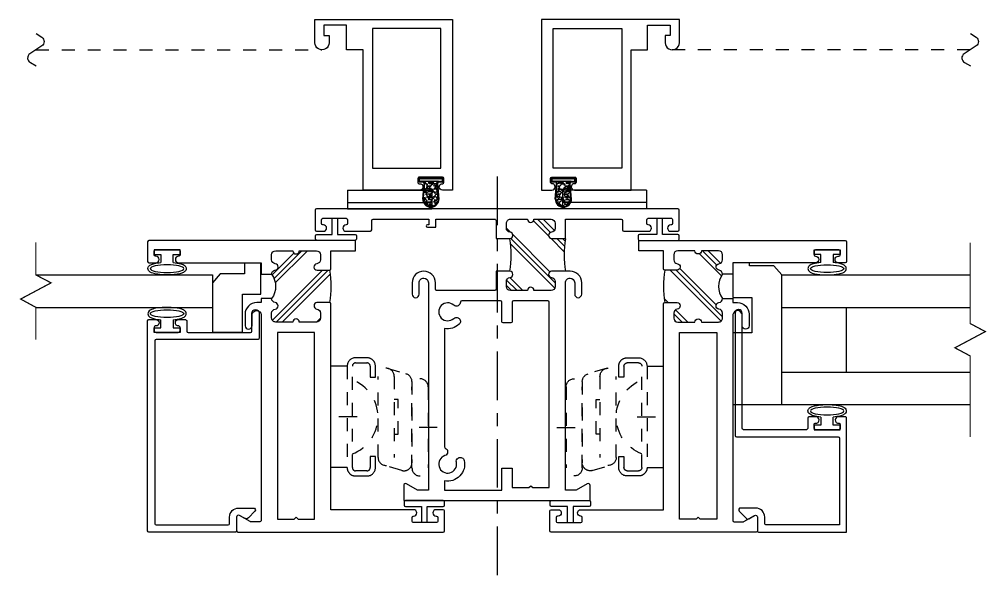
# Model space of a CAD drawing. Extents: x 55.6 to 139.8, y -18.8 to 45.3.
# Drawn here: x 78.48 to 85.94, y 22.52 to 26.86 of the extents above; entities that cross this region are included whole.
import ezdxf

# ---------------------------------------------------------------- set-up
doc = ezdxf.new("R2010")
doc.units = 0
doc.header["$LTSCALE"] = 0.25
doc.header["$MEASUREMENT"] = 0
doc.linetypes.add('CENTER2', pattern=[1.125, 0.75, -0.125, 0.125, -0.125])
doc.linetypes.add('HIDDEN', pattern=[0.375, 0.25, -0.125])
doc.layers.get('0').update_dxf_attribs({"linetype": 'CONTINUOUS'})
for name, color, linetype in [('CENTERLINE', 40, 'CENTER2'), ('FRAME', 1, 'CONTINUOUS'), ('GLASS', 7, 'CONTINUOUS'), ('HARDWARE', 7, 'CONTINUOUS'), ('MAGNET', 3, 'CONTINUOUS'), ('MISC', 7, 'CONTINUOUS'), ('SCREEN', 92, 'CONTINUOUS'), ('TEXT', 7, 'CONTINUOUS'), ('VENT', 5, 'CONTINUOUS'), ('YK_GLASS_STOP', 5, 'CONTINUOUS')]:
    doc.layers.add(name, color=color, linetype=linetype)

# ---------------------------------------------------------------- blocks, each defined once
blk = doc.blocks.new('05P11-Z-BAR')
h = blk.add_hatch()
h.set_pattern_fill('PLAST', angle=45, style=0)
h.set_pattern_definition([(45, (-0.3846097068984409, -1.398661897411557e-07), (-0.1767766952966369, 0.1767766952966369), []), (45, (-0.4067067938105207, 0.02209694704589005), (-0.1767766952966369, 0.1767766952966369), []), (45, (-0.4288038807226, 0.04419403395796961), (-0.1767766952966369, 0.1767766952966369), [])])
h.paths.add_polyline_path([(0.006500012155301604, 1.119999860133819, -0.4142135623730743), (-0.01849998784469875, 1.144999860133807, -0.4142135623730742), (0.006500012155301604, 1.169999860133802), (0.006500012155301604, 1.301999860133803, 0.4142135623730952), (-0.02449998784470075, 1.332999860133806), (-0.06282234421639288, 1.332999860133806, 0.3831100821436012), (-0.09364389693920794, 1.305321288705233, -0.9477161429388272), (-0.1434999878446988, 1.307999860133805), (-0.1434999878446988, 1.402999860133806, 0.08732874840429862), (-0.3934999878446988, 1.402999860133806), (-0.3934999878446988, 1.307999860133804, -1), (-0.4434999878446995, 1.307999860133808, 0.3529846201391642), (-0.4733297908957237, 1.332999860133806), (-0.5124999878446985, 1.332999860133806, 0.4142135623730613), (-0.5434999878446973, 1.301999860133804), (-0.5434999878446973, 1.169999860133792, -0.4142135623730532), (-0.5184999878446952, 1.144999860133804, -0.4142135623730535), (-0.5434999878446973, 1.119999860133805), (-0.5434999878446956, 0.9879998601338011, 0.4142135623730853), (-0.5124999878446954, 0.9569998601338012), (-0.4741776314730153, 0.9569998601338008, 0.3831100821436243), (-0.4433560787501896, 0.9846784315623762, -0.8980265101338073), (-0.3936438969391802, 0.9846784315623749, 0.3831100821435955), (-0.3628223442163705, 0.9569998601338012, -0.3255772967541123), (-0.174499987844698, 0.9569998601338008, 0.3636339569096083), (-0.1434999878446988, 0.9819998601337991, -0.9477161429388691), (-0.09364389693920705, 0.9846784315623749, 0.3831100821436257), (-0.06282234421640132, 0.9569998601338012), (-0.02449998784469898, 0.9569998601338012, 0.4142135623730952), (0.006500012155301604, 0.9879998601338018)])
blk.add_line((-0.08650000000003644, 0.8769999999999882), (-0.08650000000003644, 0.8769999999999882))
for points in [[(-2.163499999999992, 2.279999999999987, -0.4142135623730951), (-2.153500000000002, 2.289999999999992), (-2.00050000000001, 2.289999999999992, -0.414213562373095), (-1.990500000000005, 2.279999999999987), (-1.990500000000019, 2.225999999999985, -0.9999999999999999), (-2.040500000000002, 2.225999999999985), (-2.040500000000002, 2.22999999999999, 0.414213562373095), (-2.050500000000007, 2.239999999999995), (-2.080500000000008, 2.239999999999995, 0.414213562373095), (-2.090500000000013, 2.22999999999999), (-2.090500000000013, 2.049999999999983, 0.4142135623730949), (-2.080500000000008, 2.039999999999992), (-2.050500000000007, 2.039999999999992, 0.414213562373095), (-2.040500000000002, 2.049999999999983), (-2.040500000000002, 2.050999999999988, -0.9999999999999999), (-1.990500000000005, 2.050999999999988), (-1.990500000000019, 1.412999999999968), (-0.4034999999999953, 1.412999999999968, -0.414213562373095), (-0.393499999999996, 1.402999999999985), (-0.3935000000012612, 1.306458842872245, -0.8888336095938596), (-0.4431522135836654, 1.305951034930174, 0.3772582045381307), (-0.4738993975682249, 1.33299999999997), (-0.5124999999999962, 1.33299999999997, 0.414213562373095), (-0.5434999999999879, 1.301999999999978), (-0.5435000000000021, 1.169999999999973, -0.9999999999999999), (-0.5435000000000021, 1.119999999999549), (-0.5434999999999879, 0.9879999999999707, 0.414213562373095), (-0.5124999999999962, 0.9569999999999648), (-0.4741776164002478, 0.9569999999999648, 0.3831087811484064), (-0.4433560787501905, 0.9846784315623718, -0.8980265101338769), (-0.3936438969391807, 0.9846784315623744, 0.3831100821435925), (-0.3628223442163709, 0.9569998601338008), (-0.3628223442163634, 0.8769999999999745), (-0.3934999999998494, 0.8769999999999851), (-0.393499999999726, 0.8420000000002545, -0.414213562374017), (-0.4834999999997152, 0.7519999999999811), (-0.571499999999979, 0.7519999999999811, -0.9999999999999999), (-0.571499999999979, 0.8059999999999832), (-0.4859999999997129, 0.8059999999999832, 0.8591549295774696), (-0.4859999999996987, 0.8769999999999776), (-2.073500000000017, 0.8769999999999811, 0.4142135623730951), (-2.083500000000008, 0.866999999999976), (-2.083500000000008, 0.7970333209967748, 0.1316524975873933), (-2.082160254037852, 0.7920333209967794), (-2.03450961894324, 0.7094999999999914, -0.5773534625289464), (-2.047500143700653, 0.6870000000006797), (-2.153500000000002, 0.6869999999999834, -0.414213562373095), (-2.163500000000007, 0.6969999999999885), (-2.163500000000007, 2.280000021861284)], [(-0.02450000000001085, 0.956999999999979, 0.414213562373095), (0.006499999999995065, 0.9879999999999707), (0.006499999999995065, 1.12000000000151, -0.9999999999999997), (0.006499999999995065, 1.169999999999973), (0.006499999999995065, 1.301999999999978, 0.414213562373095), (-0.02450000000001085, 1.332999999999984), (-0.06282235637103684, 1.332999999999984, 0.38311008214375), (-0.09364390909385012, 1.305321428571403, -0.9477161429392208), (-0.1434999999999964, 1.307999999999992), (-0.143499999999996, 1.402999999999984, -0.414213562373095), (-0.1334999999999966, 1.412999999999983), (0.006499999999995509, 1.412999999999997), (0.006499999999995509, 1.602999999999994), (0.0864999999999938, 1.602999999999994), (0.08650000000000801, 0.01000000000000512, -0.414213562373095), (0.0765000000000029, 0), (-0.0765000000000029, 0, -0.414213562373095), (-0.0864999999999938, 0.01000000000000512), (-0.0864999999999938, 0.06399999999999295, -0.9999999999999999), (-0.03650000000001086, 0.06399999999999295), (-0.03650000000001086, 0.06000000000000227, 0.414213562373095), (-0.02650000000000574, 0.04999999999999716), (0.003499999999995396, 0.04999999999999716, 0.414213562373095), (0.01350000000000051, 0.06000000000000227), (0.01350000000000051, 0.2399999999999949, 0.414213562373095), (0.003499999999995396, 0.25), (-0.02650000000000574, 0.25, 0.414213562373095), (-0.03650000000001086, 0.2399999999999949), (-0.03650000000001086, 0.2390000000000043, -0.9999999999999999), (-0.0864999999999938, 0.2390000000000043), (-0.08650000000003644, 0.8769999999999882), (-0.1744999878447051, 0.8769999999999742), (-0.1744999878446976, 0.9569998601338012, 0.3636339569096084), (-0.1434999878446988, 0.9819998601338, -0.9477161429388556), (-0.09364389693920705, 0.9846784315623751, 0.3831100821435591), (-0.06282234421640887, 0.9569998601338017), (-0.02449998784469898, 0.9569998601338014)]]:
    blk.add_lwpolyline(points, format="xyb")
blk.add_lwpolyline([(-2.063499999999998, 1.160499999999971), (-2.063499999999998, 1.287999999999982), (-0.6234999999999999, 1.287999999999968), (-0.6234999999999999, 1.001999999999967), (-2.063499999999998, 1.001999999999981), (-2.063499999999998, 1.129499999999965), (-2.048499999999998, 1.144999999999968)], close=True)
at = {"color": 7}
for centre, radius, start, end in [((-0.2685000000000084, 0.6380355958717443), 0.7751100177289135, 80.71952999972298, 99.28047000039282), ((-0.2686611660305345, 0.8277217441759068), 0.1599348578108211, 53.93185351632605, 126.0681464836738)]:
    blk.add_arc(centre, radius, start, end, dxfattribs=at)
blk = doc.blocks.new('05P02-T-BAR')
h = blk.add_hatch()
h.set_pattern_fill('PLAST', angle=45, style=0)
h.set_pattern_definition([(45, (0, 0), (-0.1767766952966369, 0.1767766952966369), []), (45, (-0.02209708691207961, 0.02209708691207961), (-0.1767766952966369, 0.1767766952966369), []), (45, (-0.04419417382415922, 0.04419417382415922), (-0.1767766952966369, 0.1767766952966369), [])])
h.paths.add_polyline_path([(0.006499999999959982, 1.119999999999976, -1), (0.006499999999959982, 1.169999999999987), (0.006499999999959982, 1.301999999999992, 0.4142135623730992), (-0.02449999999998909, 1.332999999999998), (-0.06282235637172562, 1.332999999999998, 0.3831100821433767), (-0.09364390909450807, 1.305321428571422, -0.8988675935343587), (-0.1433610343149528, 1.305367705793074, -0.08125796837272499), (-0.3936439090945214, 1.305321428571404, -0.8980265101337022), (-0.4433560909054668, 1.305321428571395, 0.3831100821436431), (-0.4741776436283089, 1.33299999999997), (-0.5124999999999886, 1.33299999999997, 0.4142135623730867), (-0.5434999999999945, 1.301999999999992), (-0.5434999999999945, 1.169999999999987, -1), (-0.5434999999999945, 1.119999999999976), (-0.5434999999999945, 0.9879999999999995, 0.4142135623730909), (-0.5124999999999886, 0.9569999999999936), (-0.4741776436283089, 0.9569999999999936, 0.3831100821435129), (-0.443356090905525, 0.9846785714285562, -0.8980265101339294), (-0.3936439090945214, 0.9846785714285602), (-0.3935356988920132, 0.8770176743706114, -0.08112931188780129), (-0.1436439090944668, 0.8769999999999811), (-0.1433560909055132, 0.8769999999999812), (-0.1433560909055132, 0.9846785714285602, -0.8980265101336861), (-0.09364390909456775, 0.9846785714285683, 0.3831100821436306), (-0.06282235637172562, 0.9569999999999936), (-0.02449999999998909, 0.9569999999999936, 0.4142135623730992), (0.006499999999959982, 0.9879999999999995)])
blk.add_line((-0.3936439090945214, 1.305321428571403), (-0.3936439090945214, 1.412999999999982))
for points in [[(-0.1433560909055132, 1.305321428571432, 0.8980265101338973), (-0.09364390909451004, 1.305321428571403, -0.3831100821435462), (-0.06282235637172562, 1.332999999999998), (-0.02449999999998909, 1.332999999999998, -0.4142135623730992), (0.006499999999959982, 1.301999999999992), (0.006499999999959982, 1.169999999999987, 1), (0.006499999999959982, 1.119999999999976), (0.006499999999959982, 0.9879999999999995, -0.4142135623730992), (-0.02449999999998909, 0.9569999999999936), (-0.06282235637172562, 0.9569999999999936, -0.3831100821435552), (-0.09364390909456688, 0.9846785714285602, 0.8980265101338323), (-0.1433560909055132, 0.9846785714285602), (-0.1433560909055132, 0.8769999999999811), (0.006499999999959982, 0.8769999999999811), (0.006499999999959982, 0.4469999999999743, -0.414213562373108), (-0.003500000000030923, 0.4369999999999834), (-0.07650000000001, 0.4369999999999834, 0.4142135623731015), (-0.08650000000000091, 0.4269999999999925), (-0.08650000000000091, 0.2389999999999759, 0.4142135623730924), (-0.06150000000002365, 0.2139999999999986), (-0.06150000000002365, 0.2139999999999986, 0.4142135623731002), (-0.03649999999998954, 0.2389999999999759), (-0.03649999999998954, 0.2399999999999807, -0.4142135623730951), (-0.02649999999999864, 0.2499999999999716), (0.003499999999974079, 0.25, -0.4142135623730951), (0.01349999999996498, 0.2399999999999807), (0.01349999999996498, 0.05999999999997385, -0.4142135623730885), (0.003499999999974079, 0.04999999999998295), (-0.02649999999999864, 0.04999999999998295, -0.4142135623730951), (-0.03649999999998954, 0.05999999999997385), (-0.03649999999998954, 0.06399999999999295, 0.4142135623730951), (-0.06150000000002365, 0.08899999999999864, 0.4142135623730898), (-0.08650000000000091, 0.06399999999999295), (-0.08650000000000091, 0.009999999999990905, 0.4142135623730951), (-0.07650000000001, 0), (0.07650000000001, 0, 0.4142135623730951), (0.08650000000000091, 0.009999999999990905), (0.08650000000000091, 2.798999999999978, 0.4142135623730951), (0.07650000000001, 2.808999999999997), (-0.07650000000001, 2.808999999999997, 0.4142135623730951), (-0.08650000000000091, 2.798999999999978), (-0.08650000000000091, 2.744999999999976, 0.4142135623731418), (-0.06150000000002365, 2.719999999999999), (-0.06150000000002365, 2.719999999999999, 0.4142135623730898), (-0.03649999999998954, 2.744999999999976), (-0.03649999999998954, 2.748999999999995, -0.4142135623731015), (-0.02649999999999864, 2.758999999999986), (0.003499999999974079, 2.758999999999986, -0.4142135623730951), (0.01349999999996498, 2.748999999999995), (0.01349999999996498, 2.568999999999988, -0.4142135623730885), (0.003499999999974079, 2.558999999999997), (-0.02649999999999864, 2.558999999999997, -0.4142135623731015), (-0.03649999999998954, 2.568999999999988), (-0.03649999999998954, 2.569999999999993, 0.4142135623730665), (-0.06150000000002365, 2.594999999999999), (-0.06150000000002365, 2.594999999999999, 0.414213562373056), (-0.08650000000000091, 2.569999999999993), (-0.08650000000000091, 2.381999999999977, 0.4142135623730625), (-0.07650000000001, 2.371999999999986), (-0.003500000000030923, 2.371999999999986, -0.4142135623731145), (0.006499999999959982, 2.361999999999995), (0.006499999999959982, 1.931999999999988), (-0.03550000000001319, 1.931999999999988), (-0.03550000000001319, 1.941999999999979, 1), (-0.055499999999995, 1.941999999999979), (-0.055499999999995, 1.877999999999986), (0.006499999999959982, 1.877999999999986), (0.006499999999959982, 1.423000000000002, -0.414213562373056), (-0.003500000000030923, 1.412999999999982), (-0.1433560909055132, 1.412999999999982)], [(-2.063500000000033, 1.287999999999982), (-2.063500000000033, 1.159999999999997), (-2.04849999999999, 1.144999999999982), (-2.063500000000033, 1.129999999999995), (-2.063500000000033, 1.001999999999981), (-0.6335000000000264, 1.001999999999981, 0.4142135623730951), (-0.6235000000000355, 1.012), (-0.6235000000000355, 1.277999999999992, 0.4142135623730951), (-0.6335000000000264, 1.287999999999982), (-0.7835000000000036, 1.287999999999982, -0.4142135623730951), (-0.7934999999999945, 1.297999999999973), (-0.7934999999999945, 1.357999999999976, -0.4142135623730951), (-0.7835000000000036, 1.367999999999995), (-0.6335000000000264, 1.367999999999995, 0.4142135623730951), (-0.6235000000000355, 1.377999999999986), (-0.6235000000000355, 1.677479552622373, 0.412738083371186), (-0.633449597943013, 1.687479425603243, -0.2665991227769084), (-0.6592791538855067, 1.702479044545697), (-0.6603274444194653, 1.704294737011622, -0.3266586561097042), (-0.6565143543344334, 1.739508453068709, 2.265177687242049), (-0.7584856456655871, 1.739508453068709, -0.3266586561097053), (-0.7546725555805551, 1.704294737011622), (-0.7557208461145137, 1.702479044545697, -0.5055706548712312), (-0.8037416898799847, 1.697126285499849, -0.2367460296593833), (-0.8362827628217246, 1.809999999999974), (-1.749397702211411, 1.809999999999974, 0.2982166266984762), (-1.75856285360129, 1.804000000000002, -0.2982166266984786), (-1.786058307770986, 1.785999999999973), (-1.78815488883896, 1.785999999999973, -0.3266586561096991), (-1.816744316463485, 1.806909090909073, 2.265177687242047), (-1.86772996212909, 1.718599362159608, -0.326658656109691), (-1.835327444419477, 1.704294737011622), (-1.834279153885518, 1.702479044545697, -0.5055706548712103), (-1.853653950454202, 1.658215394410746, -0.5388795343636857), (-2.011282762821736, 1.809999999999974), (-2.083500000000015, 1.809999999999974), (-2.083500000000015, 1.367999999999995), (-1.913499999999999, 1.367999999999995), (-1.913499999999999, 1.287999999999982)]]:
    blk.add_lwpolyline(points, format="xyb", close=True)
blk.add_lwpolyline([(-0.3936439090945214, 1.412999999999982), (-0.5335000000000036, 1.412999999999982, -0.4142135623731015), (-0.5434999999999945, 1.422999999999973), (-0.5434999999999945, 1.870999999999981, -0.4142135623730951), (-0.5335000000000036, 1.880999999999972), (-0.4830000000000041, 1.880999999999972, 0.4142135623731045), (-0.3935000000000173, 1.970499999999987, 0.4142135623730906), (-0.4830000000000041, 2.059999999999974), (-0.5715000000000146, 2.059999999999974, 0.4142135623731046), (-0.5985000000000014, 2.032999999999987), (-0.5985000000000014, 2.032999999999987, 0.4142135623730712), (-0.5715000000000146, 2.006), (-0.4830000000000041, 2.005999999999972, -0.4142135623730804), (-0.4474999999999909, 1.970499999999987), (-0.4474999999999909, 1.970499999999987, -0.4142135623731134), (-0.4830000000000041, 1.934999999999974), (-2.083500000000015, 1.934999999999974), (-2.083500000000015, 2.01764617092752), (-2.034509618943275, 2.102499999999992, 0.5773502691896131), (-2.047500000000014, 2.124999999999972), (-2.163499999999999, 2.124999999999972), (-2.163499999999999, 1.405999999999977), (-2.163499999999999, 0.6869999999999834), (-2.047500000000014, 0.6869999999999834, 0.577350269189628), (-2.034509618943218, 0.7094999999999914), (-2.083500000000015, 0.7943538290724632), (-2.083500000000015, 0.8769999999999811), (-0.4830000000000041, 0.8769999999999811, -0.4142135623731023), (-0.4474999999999909, 0.8414999999999964, -0.4142135623730914), (-0.4830000000000041, 0.8059999999999832), (-0.5715000000000146, 0.8059999999999832, 0.4142135623730902), (-0.5985000000000014, 0.7789999999999964), (-0.5985000000000014, 0.7789999999999964, 0.4142135623730877), (-0.5715000000000146, 0.7519999999999811), (-0.4830000000000041, 0.7519999999999811, 0.4142135623730919), (-0.3935000000000173, 0.8414999999999964), (-0.3936439090945214, 0.9846785714285602, 0.8980265101338556), (-0.4433560909055245, 0.9846785714285602, -0.3831100821435501), (-0.4741776436283089, 0.9569999999999936), (-0.5124999999999886, 0.9569999999999936, -0.4142135623730909), (-0.5434999999999945, 0.9879999999999995), (-0.5434999999999945, 1.119999999999976, 1.000000000000013), (-0.5434999999999945, 1.169999999999987), (-0.5434999999999945, 1.301999999999992, -0.4142135623730866), (-0.5124999999999886, 1.33299999999997), (-0.4741776436283089, 1.33299999999997, -0.3831100821435665), (-0.4433560909054677, 1.305321428571403, 0.89802651013385), (-0.3936439090945214, 1.305321428571403)], format="xyb")
at = {"color": 7}
for centre, start, end in [((-0.268643909094493, 2.070285832699929), 260.7195299997232, 279.2804700002727), ((-0.268643909094493, 0.1120355958714558), 80.71952999972734, 99.28047000027681)]:
    blk.add_arc(centre, 0.7751100177289135, start, end, dxfattribs=at)
blk = doc.blocks.new('05P09-1in_GLASS_STOP')
for p, q in [((-1.338499999999972, 0.2499999999999649), (-1.373499999999954, 0.2499999999999649)), ((-1.373499999999954, 0.2499999999999649), (-1.373499999999954, 0.04999999999996563)), ((-1.338499999999972, 0.1974999999999594), (-1.338499999999972, 0.2499999999999649)), ((-0.02150000000005881, 0.1974999999999594), (-0.02150000000005881, 0.2499999999999649)), ((-0.02150000000005881, 0.2499999999999649), (0.01349999999992357, 0.2499999999999649)), ((0.01349999999992357, 0.2499999999999649), (0.01349999999992357, 0.04999999999996563)), ((-1.275853779249904, 0.1974999999999593), (-1.338499999999972, 0.1974999999999594)), ((-0.08414622075012657, 0.1974999999999593), (-0.02150000000005881, 0.1974999999999594)), ((-1.338499999999972, 0.04999999999996563), (-1.338499999999972, 0.1024999999999676)), ((-1.338499999999972, 0.1024999999999676), (-1.275826462603502, 0.1024999999999676)), ((-0.02150000000005881, 0.1024999999999676), (-0.08417353739652866, 0.1024999999999676)), ((-0.02150000000005881, 0.04999999999996563), (-0.02150000000005881, 0.1024999999999676)), ((-1.373499999999954, 0.04999999999996563), (-1.338499999999972, 0.04999999999996563)), ((0.01349999999992357, 0.04999999999996563), (-0.02150000000005881, 0.04999999999996563))]:
    blk.add_line(p, q)
blk.add_lwpolyline([(-2.034509618943189, 0.709499999999962, -0.5773502691896282), (-2.047499999999956, 0.6869999999999622), (-2.153499999999957, 0.6869999999999586, 0.414213562373095), (-2.163499999999956, 0.6769999999999589), (-2.163499999999952, -4.074843838788075e-14), (-1.283499999999953, -3.430263807677984e-14, 0.414213562373095), (-1.273499999999953, 0.009999999999965483), (-1.273499999999953, 0.06249999999996569, 0.414213562373095), (-1.298499999999954, 0.08749999999996562, 0.4353107658766602), (-1.323436142935254, 0.06071428571425298, -0.4353107658766482), (-1.333410600109447, 0.04999999999996331), (-1.363499999999954, 0.04999999999996465, -0.414213562373095), (-1.373499999999954, 0.05999999999996444), (-1.373499999999955, 0.2399999999999662, -0.414213562373069), (-1.363499999999955, 0.2499999999999662), (-1.333410600109449, 0.2499999999999673, -0.4353107658766483), (-1.323436142935256, 0.2392857142856776, 0.4353107658766491), (-1.298499999999954, 0.2124999999999652, 0.4142135623730846), (-1.273499999999955, 0.2374999999999657), (-1.273499999999956, 0.289999999999966, 0.414213562373095), (-1.283499999999956, 0.2999999999999657), (-1.363499999999955, 0.2999999999999642, -0.414213562373095), (-1.373499999999955, 0.3099999999999637), (-1.373499999999959, 0.794999999999965, -0.414213562373095), (-1.363499999999959, 0.804999999999965), (-0.4744999999999564, 0.8049999999999712, 0.414213562373095), (-0.4474999999999567, 0.8319999999999715), (-0.4474999999999567, 0.832999999999971, 0.4142135623730854), (-0.4744999999999568, 0.85999999999997), (-1.418499999999959, 0.8599999999999642, 0.414213562373095), (-1.428499999999958, 0.8499999999999642), (-1.428499999999953, 0.06499999999996213, -0.414213562373095), (-1.438499999999952, 0.05499999999996234), (-2.108499999999953, 0.05499999999995939), (-2.108499999999957, 0.6219999999999614, -0.414213562373095), (-2.098499999999957, 0.6319999999999611), (-2.047499999999955, 0.6319999999999616, 0.4142135623730913), (-1.977499999999956, 0.7019999999999622), (-1.977499999999958, 0.8169999999999606, 0.6681786379192891), (-2.003106601717757, 0.827606601717759), (-2.058106601631872, 0.7726066018036458, 0.3394542582338879), (-2.060490380987773, 0.7545000001151775)], format="xyb", close=True)
at = {"extrusion": (0, 0, -1)}
blk.add_ellipse((-1.2289291316869, 0.1499999999999634), major_axis=(0, 0.1291417834930815), ratio=0.2323028162423295, dxfattribs=at)
blk.add_ellipse((-0.1310708683131314, 0.1499999999999634), major_axis=(0, 0.1291417834930815), ratio=0.2323028162423295)
for points in [[(-1.275853779249904, 0.1974999999999593), (-1.273938190545398, 0.2192619323686303), (-1.270684808042259, 0.2391379696675815), (-1.262201438920193, 0.269069332635437), (-1.258215810358613, 0.2801243945857691), (-1.244533896504789, 0.293754654219429), (-1.237386552117176, 0.2980894733957157), (-1.2289291316869, 0.2980894733957157), (-1.218154655521283, 0.2980894733957157), (-1.210180854261304, 0.2915249131501246), (-1.200644199709614, 0.2792864122119093), (-1.19749161864533, 0.272415250409158), (-1.187316895189901, 0.243753269355699), (-1.182787928806263, 0.214756435282374), (-1.178223271315853, 0.1361969476708844), (-1.181539402396775, 0.08512002492507269), (-1.194225220223968, 0.03441686393291407), (-1.198335317857193, 0.0217742830980299), (-1.214405035745801, 0.004813679647900332), (-1.228191195667913, -0.0004377570690987098), (-1.249447038975437, 0.008139219907663503), (-1.254175250128936, 0.01589043658372705), (-1.262309161456975, 0.03183721654204369), (-1.265385380551637, 0.04115887258281616), (-1.271564316548104, 0.06650385090212958), (-1.274182688772433, 0.0838462754853849), (-1.275826462603502, 0.1024999999999675)], [(-0.08414622075012645, 0.1974999999999593), (-0.08606180945463304, 0.2192619323686303), (-0.08931519195777216, 0.2391379696675815), (-0.0977985610798382, 0.269069332635437), (-0.1017841896414173, 0.2801243945857691), (-0.115466103495242, 0.293754654219429), (-0.1226134478828547, 0.2980894733957157), (-0.1310708683131314, 0.2980894733957157), (-0.1418453444787475, 0.2980894733957157), (-0.149819145738727, 0.2915249131501246), (-0.159355800290417, 0.2792864122119093), (-0.1625083813547009, 0.272415250409158), (-0.1726831048101294, 0.243753269355699), (-0.1772120711937677, 0.214756435282374), (-0.1817767286841776, 0.1361969476708844), (-0.1784605976032558, 0.08512002492507269), (-0.1657747797760634, 0.03441686393291407), (-0.1616646821428381, 0.0217742830980299), (-0.1455949642542301, 0.004813679647900332), (-0.1318088043321184, -0.0004377570690987098), (-0.1105529610245942, 0.008139219907663503), (-0.1058247498710952, 0.01589043658372705), (-0.09769083854305549, 0.03183721654204369), (-0.09461461944839367, 0.04115887258281616), (-0.08843568345192698, 0.06650385090212958), (-0.08581731122759839, 0.0838462754853849), (-0.08417353739652866, 0.1024999999999675)]]:
    blk.add_open_spline(points, degree=3, knots=[5.075676406543776, 5.075676406543776, 5.075676406543776, 5.075676406543776, 5.596594853853209, 5.596594853853209, 6.055763188068042, 6.055763188068042, 6.283185307179586, 6.283185307179586, 6.283185307179586, 6.57291362589119, 6.57291362589119, 6.862641944602795, 6.862641944602795, 7.608886423721328, 7.608886423721328, 8.676450748970272, 8.676450748970272, 9.184339566121352, 9.184339566121352, 9.518241711648844, 9.518241711648844, 9.852143857176337, 9.852143857176337, 10.18604600270383, 10.18604600270383, 10.63143584422233, 10.63143584422233, 10.63143584422233, 10.63143584422233])
blk = doc.blocks.new('Screen Break Line')
at = {"layer": 'SCREEN'}
blk.add_lwpolyline([(0.1267672425076292, -0.002743002690042573), (0.0966503198508839, -0.04638059856228338, -0.5305913477462466), (0.03040808314428389, -0.04578868895731247), (-0.03040808314428389, 0.04578868895731247, 0.5672288515942128), (-0.09899510331010575, 0.0425370605804325), (-0.1232327574923708, -0.002743002690042573)], format="xyb", dxfattribs=at)
blk = doc.blocks.new('4-BAR_HINGE')
for p, q in [((0.2475999999999843, -1.119240267752012), (0.1225000000000094, -1.119240267752012)), ((0.2475999999999843, -1.901240267752009), (0.1225000000000094, -1.901240267752009))]:
    blk.add_line(p, q)
at = {"linetype": 'HIDDEN', "ltscale": 0.75}
for p, q in [((0.2475999999999843, -1.119240267752012), (0.2475999999999843, -1.901240267752012)), ((0.2875999999999834, -1.901240267752016), (0.2875999999999834, -1.119240267752019)), ((0.400599999999983, -1.054240267752014), (0.312599999999982, -1.054240267752011)), ((0.3125999999999856, -1.094240267752021), (0.4005999999999794, -1.094240267752021)), ((0.4255999999999815, -1.119240267752019), (0.4255999999999851, -1.204240267752017)), ((0.4655999999999878, -1.204240267752013), (0.4655999999999842, -1.119240267752016)), ((0.5561197281526482, -1.135744846481067), (0.700893794197583, -1.1784500173728)), ((0.4255999999999851, -1.204240267752017), (0.4655999999999878, -1.204240267752013)), ((0.4856939637455078, -1.822740267752017), (0.4856939637455078, -1.197740267752017)), ((0.6106939637455078, -1.197740267752017), (0.6106939637455078, -1.822740267752017)), ((0.7475999999999843, -1.23853412391556), (0.7475999999999843, -1.864192989564973)), ((0.7475999999999843, -1.903740267752013), (0.7475999999999843, -1.278740267752013)), ((0.8725999999999843, -1.278740267752013), (0.8725999999999843, -1.903740267752013)), ((0.640723439938153, -1.376546750686487), (0.6106939637455078, -1.376546750686487)), ((0.640723439938153, -1.643933784817548), (0.640723439938153, -1.376546750686487)), ((0.6106939637455078, -1.643933784817548), (0.640723439938153, -1.643933784817548)), ((0.4655999999999807, -1.816240267752011), (0.4255999999999851, -1.816240267752011)), ((0.4255999999999851, -1.816240267752011), (0.4255999999999851, -1.901240267752016)), ((0.4655999999999842, -1.901240267752012), (0.4655999999999807, -1.816240267752011)), ((0.4005999999999865, -1.926240267752018), (0.3125999999999856, -1.926240267752014)), ((0.6701371524157622, -1.924233811882683), (0.5261870349446731, -1.881237661580759)), ((0.3125999999999856, -1.966240267752013), (0.4005999999999865, -1.96624026775201))]:
    blk.add_line(p, q, dxfattribs=at)
at = {"linetype": 'Continuous'}
for p, q in [((0.3241550291959463, -1.510240267752014), (0.1831148004168881, -1.510240267752014)), ((0.9431201143895116, -1.591240267752013), (0.802079885610457, -1.591240267752013))]:
    blk.add_line(p, q, dxfattribs=at)
at = {"linetype": 'HIDDEN', "ltscale": 0.75}
for centre, radius, start, end in [((0.3125999999999856, -1.119240267752012), 0.06500000000000128, 90.00000000000325, 180), ((0.3125999999999856, -1.119240267752023), 0.02500000000000213, 90, 179.9999999999919), ((0.400599999999983, -1.119240267752012), 0.06500000000000128, 359.9999999999968, 90), ((0.4005999999999794, -1.119240267752019), 0.02499999999999858, 0, 90), ((0.5481939637455078, -1.197740267752017), 0.0625, 0, 180), ((0.6855999999999831, -1.23853412391556), 0.06200000000000241, 0, 75.71921055997257), ((0.1811789483949724, -1.510240267752014), 0.3045150153505384, 290.4553410060033, 69.54465899399665), ((0.8100999999999843, -1.278740267752013), 0.0625, 0, 180), ((0.5481939637455078, -1.822740267752017), 0.0625, 180, 0), ((0.6855999999999867, -1.864192989564973), 0.06199999999999761, 255.5579444636939, 0), ((0.312599999999982, -1.901240267752016), 0.06499999999999773, 179.9999999999968, 270.0000000000032), ((0.3125999999999856, -1.901240267752016), 0.02499999999999858, 180, 270), ((0.4005999999999865, -1.901240267752012), 0.06499999999999773, 270, 0), ((0.400599999999983, -1.901240267752019), 0.02500000000000213, 270.0000000000081, 8.142219984546603e-12), ((0.8100999999999843, -1.903740267752013), 0.0625, 180, 0)]:
    blk.add_arc(centre, radius, start, end, dxfattribs=at)
blk = doc.blocks.new('05P05-.25in_GLASS_STOP')
for p, q in [((-0.5884999999999732, 0.2500000000001179), (-0.6234999999999555, 0.2500000000001179)), ((-0.6234999999999555, 0.2500000000001179), (-0.6234999999999555, 0.05000000000011862)), ((-0.5884999999999732, 0.1975000000001124), (-0.5884999999999732, 0.2500000000001179)), ((-0.02150000000005992, 0.1975000000001124), (-0.02150000000005992, 0.2500000000001179)), ((-0.02150000000005992, 0.2500000000001179), (0.01349999999992246, 0.2500000000001179)), ((0.01349999999992246, 0.2500000000001179), (0.01349999999992246, 0.05000000000011862)), ((-0.5258537792499054, 0.1975000000001123), (-0.5884999999999732, 0.1975000000001124)), ((-0.08414622075012768, 0.1975000000001123), (-0.02150000000005992, 0.1975000000001124)), ((-0.5884999999999732, 0.05000000000011862), (-0.5884999999999732, 0.1025000000001206)), ((-0.5884999999999732, 0.1025000000001206), (-0.5258264626035033, 0.1025000000001206)), ((-0.02150000000005992, 0.1025000000001206), (-0.08417353739652977, 0.1025000000001206)), ((-0.02150000000005992, 0.05000000000011862), (-0.02150000000005992, 0.1025000000001206)), ((-0.6234999999999555, 0.05000000000011862), (-0.5884999999999732, 0.05000000000011862)), ((0.01349999999992246, 0.05000000000011862), (-0.02150000000005992, 0.05000000000011862))]:
    blk.add_line(p, q)
blk.add_lwpolyline([(-2.0475, 0.6320000000000006, 0.4142135623731117), (-1.977500000000001, 0.7020000000000061), (-1.977500000000008, 0.8170000000000045, 0.6681786381312159), (-2.003106601724023, 0.8276066017115838), (-2.05268078054102, 0.7780324228364738, 0.3394542586999595), (-2.056653746095606, 0.7478547533171714), (-2.034509618943236, 0.709500000000001, -0.5773502691896181), (-2.047500000000002, 0.6870000000000003), (-2.153499999999999, 0.6869999999999985, 0.4142135623730951), (-2.163499999999999, 0.6769999999999987), (-2.163499999999952, 0.01000000000008505, 0.414213562373069), (-2.153499999999953, 8.615330671091215e-14), (-0.5334999999999525, 1.20570220474292e-13, 0.4142135623731211), (-0.5234999999999527, 0.01000000000012125), (-0.5234999999999562, 0.0641000000001195, 0.4142135623730951), (-0.548399999999955, 0.08900000000012187), (-0.5485999999999546, 0.08900000000012187, 0.4142135623731003), (-0.5734999999999538, 0.0641000000001195), (-0.5734999999999543, 0.0600000000001184, -0.4142135623730951), (-0.583499999999954, 0.05000000000011684), (-0.6084999999999535, 0.05000000000011684, -0.4142135623730864), (-0.6234999999999536, 0.06500000000011741), (-0.6234999999999569, 0.2350000000001191, -0.414213562373082), (-0.608499999999957, 0.2500000000001197), (-0.5834999999999575, 0.2500000000001197, -0.4142135623730431), (-0.5734999999999595, 0.2400000000001217), (-0.5734999999999586, 0.2389000000001207, 0.4142135623730951), (-0.548599999999958, 0.2140000000001219), (-0.5483999999999585, 0.2140000000001219, 0.4142135623731107), (-0.5234999999999601, 0.2389000000001207), (-0.5234999999999597, 0.2880000000001199, 0.4142135623730951), (-0.5384999999999602, 0.3030000000001205), (-0.6134999999999577, 0.3030000000001178, -0.414213562373108), (-0.623499999999958, 0.3130000000001176), (-0.6234999999999673, 0.7950000000001187, -0.4142135623730951), (-0.6134999999999675, 0.8050000000001185), (-0.4743999999999982, 0.8050000000001184, 0.4142135623730951), (-0.4474999999999982, 0.8319000000001188), (-0.4474999999999982, 0.8331000000001186, 0.4142135623730964), (-0.4743999999999982, 0.860000000000119), (-0.6684999999999686, 0.8600000000001182, 0.4142135623730951), (-0.6784999999999684, 0.8500000000001184), (-0.6784999999999534, 0.06500000000011563, -0.4142135623730951), (-0.6884999999999531, 0.05500000000011585), (-2.098499999999957, 0.05500000000008143, -0.414213562373069), (-2.108499999999957, 0.06499999999999684), (-2.108499999999996, 0.6220000000000008, -0.4142135623730951), (-2.098499999999996, 0.6320000000000006)], format="xyb", close=True)
at = {"extrusion": (0, 0, -1)}
blk.add_ellipse((-0.4789291316869005, 0.1500000000001164), major_axis=(0, 0.1291417834930815), ratio=0.2323028162423295, dxfattribs=at)
blk.add_ellipse((-0.1310708683131325, 0.1500000000001164), major_axis=(0, 0.1291417834930815), ratio=0.2323028162423295)
for points in [[(-0.5258537792499055, 0.1975000000001123), (-0.5239381905453989, 0.2192619323687833), (-0.5206848080422598, 0.2391379696677345), (-0.5122014389201938, 0.26906933263559), (-0.5082158103586146, 0.2801243945859221), (-0.49453389650479, 0.293754654219582), (-0.4873865521171773, 0.2980894733958687), (-0.4789291316869005, 0.2980894733958687), (-0.4681546555212844, 0.2980894733958687), (-0.4601808542613049, 0.2915249131502776), (-0.4506441997096149, 0.2792864122120623), (-0.447491618645331, 0.272415250409311), (-0.4373168951899025, 0.243753269355852), (-0.4327879288062643, 0.214756435282527), (-0.4282232713158544, 0.1361969476710374), (-0.4315394023967762, 0.08512002492522568), (-0.4442252202239687, 0.03441686393306707), (-0.4483353178571938, 0.02177428309818288), (-0.4644050357458018, 0.004813679648053321), (-0.4781911956679136, -0.0004377570689457246), (-0.4994470389754377, 0.008139219907816488), (-0.5041752501289367, 0.01589043658388003), (-0.5123091614569765, 0.03183721654219668), (-0.5153853805516383, 0.04115887258296914), (-0.521564316548105, 0.06650385090228257), (-0.5241826887724336, 0.08384627548553789), (-0.5258264626035033, 0.1025000000001205)], [(-0.08414622075012756, 0.1975000000001123), (-0.08606180945463415, 0.2192619323687833), (-0.08931519195777327, 0.2391379696677345), (-0.09779856107983931, 0.26906933263559), (-0.1017841896414184, 0.2801243945859221), (-0.1154661034952431, 0.293754654219582), (-0.1226134478828558, 0.2980894733958687), (-0.1310708683131325, 0.2980894733958687), (-0.1418453444787486, 0.2980894733958687), (-0.1498191457387282, 0.2915249131502776), (-0.1593558002904181, 0.2792864122120623), (-0.162508381354702, 0.272415250409311), (-0.1726831048101305, 0.243753269355852), (-0.1772120711937688, 0.214756435282527), (-0.1817767286841787, 0.1361969476710374), (-0.1784605976032569, 0.08512002492522568), (-0.1657747797760644, 0.03441686393306707), (-0.1616646821428392, 0.02177428309818288), (-0.1455949642542312, 0.004813679648053321), (-0.1318088043321194, -0.0004377570689457246), (-0.1105529610245953, 0.008139219907816488), (-0.1058247498710964, 0.01589043658388003), (-0.0976908385430566, 0.03183721654219668), (-0.09461461944839478, 0.04115887258296914), (-0.0884356834519281, 0.06650385090228257), (-0.0858173112275995, 0.08384627548553789), (-0.08417353739652977, 0.1025000000001205)]]:
    blk.add_open_spline(points, degree=3, knots=[5.075676406543776, 5.075676406543776, 5.075676406543776, 5.075676406543776, 5.596594853853209, 5.596594853853209, 6.055763188068042, 6.055763188068042, 6.283185307179586, 6.283185307179586, 6.283185307179586, 6.57291362589119, 6.57291362589119, 6.862641944602795, 6.862641944602795, 7.608886423721328, 7.608886423721328, 8.676450748970272, 8.676450748970272, 9.184339566121352, 9.184339566121352, 9.518241711648844, 9.518241711648844, 9.852143857176337, 9.852143857176337, 10.18604600270383, 10.18604600270383, 10.63143584422233, 10.63143584422233, 10.63143584422233, 10.63143584422233])
blk = doc.blocks.new('A$C3E2104E7')
at = {"layer": 'SCREEN'}
blk.add_lwpolyline([(0.02490016478563462, 0.1033195725520102), (0.02510016478564125, 0.1033195725520102, -0.414213562373095), (0.05000016478564362, 0.07841957255200782), (0.05000016478564362, 0.07731957255199973, 0.4142135623730949), (0.06000016478563452, 0.06731957255200882), (0.09000016478560724, 0.06731957255200882, 0.414213562373095), (0.100000164785655, 0.07731957255199973), (0.100000164785655, 0.2573195725520065, 0.414213562373095), (0.09000016478560724, 0.2673195725519975), (0.06000016478563452, 0.2673195725519975, 0.414213562373095), (0.05000016478564362, 0.2573195725520065), (0.05000016478564362, 0.2532195725520126, -0.4142135623730951), (0.02510016478564125, 0.2283195725520102), (0.02490016478563462, 0.2283195725520102, -0.4142135623730949), (1.647856322506414e-07, 0.2532195725520126), (1.647856322506414e-07, 0.6904999818689532), (1.082515027650786, 0.6904999818689532), (1.082515027650786, 0.8174999818689628), (1.272515027650783, 0.8174999818689628), (1.272515027650783, 0.9924999818689457), (1.192515027650785, 0.9924999818689457), (1.192515027650785, 0.9524999818689537), (1.137515027650792, 0.9524999818689821, -1.00000000000013), (1.137515027650792, 1.062499981868967), (1.317515027650785, 1.062499981868967), (1.317515027650785, -1.81310326752282e-08), (1.647856322506414e-07, -1.81310326752282e-08), (1.647856322506414e-07, 0.07841957255200782, -0.414213562373095)], format="xyb", close=True, dxfattribs=at)
blk.add_lwpolyline([(1.247515027650699, 0.08999998186891389), (1.247515027650699, 0.6174999818689173), (0.1700001647855416, 0.6174999818689173), (0.1700001647855416, 0.08999998186888547)], close=True, dxfattribs=at)
blk = doc.blocks.new('A$C4B057A47')
at = {"layer": 'MAGNET'}
for p, q in [((1.495754275993022e-07, 0.1440000135831312), (1.495754275993022e-07, 1.358312928800842e-08)), ((1.495754275993022e-07, 0.1440000135831312), (0.6500001495754262, 0.1440000135831312)), ((0.6500001495754262, 0.1440000135831312), (0.6500001495754262, 1.358312928800842e-08)), ((1.495754275993022e-07, 0.05000001358313), (0.6500001495754262, 0.05000001358313)), ((1.495754275993022e-07, 1.358312928800842e-08), (0.6500001495754262, 1.358312928800842e-08))]:
    blk.add_line(p, q, dxfattribs=at)
blk = doc.blocks.new('*U128')
h = blk.add_hatch(color=7)
h.dxf.hatch_style = 1
h.paths.add_polyline_path([(-0.06244228641652898, 0.1619882729286112), (-0.0520159362549512, 0.03959539549218635, -0.4393819219709624), (-0.05899056916341916, 0.03200000000000003), (-0.08744328750798944, 0.03199999999999958, 0.414213562373092), (-0.09444328750798936, 0.02499999999999958), (-0.09444328750798936, 0.006999999999999534, 0.4142135623730894), (-0.08744328750798935, -3.33066907387547e-16), (-0.04044228750799125, 0), (-0.03444328750798856, -0.0060000000000002), (0.03555771249200922, -0.0060000000000002), (0.03555771249200923, -2.775557561562891e-17), (-0.03444328750798852, 0), (-0.04044228750799118, 0.005999999999999645), (-0.08494328750798986, 0.005999999999999617, -0.4142135623730941), (-0.08844328750798985, 0.00949999999999962), (-0.08844328750798985, 0.02249999999999991, -0.414213562373071), (-0.08494328750798988, 0.02599999999999963), (-0.05899056916341897, 0.02600000000000002, 0.4393819219709506), (-0.04603767947626435, 0.0401057344854886), (-0.05644207855980712, 0.1619858380355864, -1.000618141417038), (0.05755671249201022, 0.160705716355984), (0.05755671249201023, 0.152869), (0.04705771705673792, 0.03901089416962103, 0.414459032046027), (0.06005771249200897, 0.02599999999999977), (0.08605771249200875, 0.02599999999999963, -0.4142135623730931), (0.08955771249200875, 0.02249999999999963), (0.08955771249200878, 0.009499999999999814, -0.4142135623731137), (0.08605771249200878, 0.005999999999999589), (-0.03444328750798853, 0.005999999999999645), (-0.03444328750798853, 0), (0.0885567124920108, -3.33066907387547e-16, 0.4142135623730951), (0.09555671249201081, 0.006999999999999673), (0.09555671249201081, 0.02499999999999974, 0.4142135623730885), (0.0885567124920108, 0.03199999999999958), (0.06005771249200895, 0.03199999999999983, -0.4142135623729288), (0.05305771249200897, 0.0389999999999959), (0.0635577124920091, 0.1620000000000135, 1.000093076325736)])
h = blk.add_hatch()
h.set_pattern_fill('GRAVEL', scale=0.0625)
h.set_pattern_definition([(228.012787504, (-0.01399056916341923, 0.08849999999999991), (-0.5000000000000039, -0.5625000000000002), [0.0084085, -0.8324430029421062]), (184.969740728, (-0.01961556916341944, 0.08224999999999982), (0.7499999999999984, 0.06250000000000219), [0.01442925, -1.428495297576875]), (132.510447078, (-0.03399056916341969, 0.08099999999999985), (0.6250000000000073, -0.6874999999999916), [0.01017425, -1.007252037256231]), (267.273689006, (-0.05836556916341973, 0.06537499999999985), (0.06250000000000151, 1.250000000000001), [0.013139875, -1.300847377601812]), (292.833654178, (-0.0589905691634196, 0.0522499999999998), (-0.3124999999999993, 0.7500000000000018), [0.0128846875, -1.275585820505518]), (357.273689006, (-0.05399056916341971, 0.04037499999999983), (-1.250000000000001, 0.0625000000000016), [0.013139875, -1.300847377601812]), (37.6942404667, (-0.04086556916341966, 0.03974999999999984), (-0.8124999999999999, -0.6249999999999983), [0.0173768125, -1.72030303430725]), (72.2553283749, (-0.02711556916341973, 0.05037499999999973), (0.4375000000000017, 1.375), [0.01640549999999999, -1.624145093550837]), (121.429565615, (-0.02211556916341983, 0.06599999999999973), (-0.5000000000000012, 0.8124999999999992), [0.013184375, -1.305254569358062]), (175.236358309, (-0.0289905691634198, 0.07724999999999971), (0.687499999999999, -0.06250000000000237), [0.015052, -0.7375476611745188]), (222.397437798, (-0.04399056916341948, 0.0784999999999999), (-0.7499999999999977, -0.6874999999999982), [0.0194655, -1.927085937799681]), (138.814074834, (0.003509430836579952, 0.06474999999999975), (-0.4375000000000021, 0.375), [0.006643812499999998, -0.6577403007959185]), (171.46923439, (-0.001490569163419941, 0.06912499999999977), (0.8124999999999999, -0.1249999999999997), [0.0126398125, -1.251344463509813]), (225, (-0.01399056916341923, 0.07099999999999984), (-6.938893903907228e-18, -0.06249999999999581), [0.0088388125, -0.07954953514831875]), (203.198590514, (-0.01836556916341969, 0.0784999999999999), (0.3124999999999993, 0.1249999999999985), [0.004759875, -0.4712259441164938]), (291.801409486, (-0.02274056916341927, 0.07662499999999983), (-0.06249999999998024, 0.1875000000000064), [0.0067314375, -0.3298413629459063]), (30.96375653209999, (-0.02024056916341976, 0.07037499999999974), (0.1875000000000033, 0.1249999999999987), [0.0109330625, -0.3535014309278312]), (161.565051177, (-0.01086556916341941, 0.07599999999999973), (0.1250000000000007, -0.06249999999999854), [0.007905687499999998, -0.1897366662605249]), (16.389540334, (-0.0589905691634196, 0.07662499999999983), (0.6249999999999979, 0.1875000000000027), [0.011075, -1.096427821666837]), (70.3461759419, (-0.0483655691634195, 0.07974999999999988), (-0.2500000000000763, -0.6875000000002123), [0.0092913125, -0.9198379842074375]), (293.198590514, (-0.01086556916341941, 0.08849999999999991), (-0.1249999999999982, 0.3124999999999994), [0.0095196875, -0.4664661316164938]), (343.610459666, (-0.007115569163419266, 0.07974999999999988), (-0.6249999999999979, 0.1875000000000027), [0.011075, -1.096427821666812]), (339.44395478, (-0.0589905691634196, 0.03787499999999977), (-0.3125000000000023, 0.1250000000000015), [0.01068, -0.5233202340823435]), (294.775140569, (-0.04899056916341982, 0.03412499999999985), (-0.3125000000000003, 0.6875000000000001), [0.008948625, -0.88591519145475]), (66.8014094864, (-0.01024056916341998, 0.0259999999999998), (0.1249999999999988, 0.3124999999999981), [0.0095196875, -0.4664661316164938]), (17.3540246363, (-0.006490569163419835, 0.03474999999999984), (-0.8124999999999986, -0.2499999999999977), [0.0104769375, -1.03721397589]), (69.44395478040002, (-0.04086556916341966, 0.0259999999999998), (-0.1250000000000004, -0.3124999999999972), [0.005339999999999998, -0.5286602340823435]), (101.309932474, (-0.01399056916341923, 0.0259999999999998), (-0.06249999999999774, 0.2500000000000008), [0.003186875, -0.31550184459955]), (165.963756532, (-0.01461556916341955, 0.02912499999999985), (0.1874999999999974, -0.06250000000000008), [0.0128846875, -0.2448094141011063]), (186.009005957, (-0.02711556916341973, 0.03224999999999978), (0.6250000000000029, 0.06249999999999895), [0.011940625, -1.182120198408925]), (303.690067526, (-0.02024056916341976, 0.06474999999999975), (-0.0624999999999992, 0.1249999999999991), [0.009013874999999996, -0.2163330797165]), (353.157226587, (-0.01524056916341987, 0.05724999999999991), (1.062500000000001, -0.1250000000000033), [0.015737125, -1.557972664001769]), (60.9453959009, (0.0003844308365801297, 0.05537499999999984), (-0.2499999999999985, -0.4374999999999986), [0.006434749999999999, -0.6370421338116875]), (90, (0.003509430836579952, 0.06099999999999983), (-0.06249999999999999, 0.0625), [0.00375, -0.05875]), (120.256437164, (-0.02836556916341948, 0.03412499999999985), (0.2500000000000006, -0.4375000000000005), [0.00868275, -0.8595949993406126]), (48.01278750420001, (-0.03274056916341994, 0.0416249999999998), (0.5, 0.5624999999999984), [0.016817, -0.8240345029421061]), (0, (-0.02149056916341952, 0.05412499999999987), (0.0625, 0.0625), [0.01625, -0.04625]), (325.3048464690001, (-0.005240569163419195, 0.05412499999999987), (0.6250000000000087, -0.4374999999999891), [0.009882124999999997, -0.9783296438026248]), (254.054604099, (0.00288443083658052, 0.04849999999999988), (-0.06250000000000236, -0.2500000000000003), [0.009100125, -0.4459067430800313]), (207.645975364, (0.0003844308365801297, 0.03974999999999984), (-1.187499999999997, -0.625000000000003), [0.0148165625, -1.466842136391212]), (175.42607874, (-0.01274056916341948, 0.03287499999999977), (-0.8124999999999971, 0.06250000000000008), [0.0156749375, -1.551817087998056])])
h.paths.add_polyline_path([(-0.04603767947626435, 0.0401057344854886, -0.439381921970955), (-0.05899056916341917, 0.02600000000000004), (0.06005771249200896, 0.02599999999999981, -0.4144590320460285), (0.04705771705673792, 0.03901089416962114), (0.05755671249201022, 0.152869), (0.05755671249201022, 0.1620562836440117, 1.088327733891048), (-0.05551481832240441, 0.151123646683152)])
h = blk.add_hatch(color=7)
h.dxf.hatch_style = 1
h.paths.add_polyline_path([(0.08605771249200878, 0.00599999999999962, 0.4142135623730953), (0.08955771249200878, 0.009499999999999622), (0.08955771249200878, 0.02249999999999944, 0.4142135623731117), (0.08605771249200878, 0.02599999999999963), (-0.05894328750799005, 0.02599999999999991), (-0.08494328750798985, 0.02599999999999963, 0.4142135623730956), (-0.08844328750798985, 0.02249999999999963), (-0.08844328750798985, 0.009499999999999339, 0.4142135623730704), (-0.08494328750798986, 0.00599999999999962), (-0.04044228750799117, 0.005999999999999673), (-0.03444328750798853, 0), (-0.03444328750798853, 0.005999999999999671)])
for p, q in [((-0.062443287507989, 0.162), (-0.0519432875079886, 0.03899999999999981)), ((-0.05644328750798877, 0.162), (-0.04603767947626469, 0.04010573448548871)), ((0.05755671249201022, 0.152869), (0.04705671249200982, 0.03899999999999981)), ((0.06355771249200792, 0.162), (0.0530577124920093, 0.03899999999999981)), ((0.05755671249201022, 0.1607619999999993), (0.05755671249201022, 0.152869)), ((-0.09444328750798903, 0.006999999999999673), (-0.09444328750798903, 0.02499999999999958)), ((-0.0884432875079888, 0.02249999999999963), (-0.0884432875079888, 0.00949999999999962)), ((-0.08744328750798935, 0.0319999999999997), (-0.05894328750799005, 0.0319999999999997)), ((-0.08744328750798935, 0), (-0.04044228750799128, 0)), ((-0.05899056916341916, 0.02600000000000002), (-0.08494328750798985, 0.02599999999999991)), ((-0.08494328750798985, 0.005999999999999783), (-0.04044228750799128, 0.005999999999999672)), ((-0.05894328750799005, 0.02599999999999991), (0.08605771249200878, 0.02599999999999991)), ((-0.03444328750798853, 0), (-0.04044228750799128, 0.005999999999999783)), ((-0.03444328750798853, -0.006000000000000227), (-0.04044228750799128, 0)), ((-0.03444328750798853, 0.005999999999999672), (0.08605771249200878, 0.005999999999999783)), ((-0.03444328750798853, 0), (-0.03444328750798853, 0.005999999999999783)), ((-0.03444328750798853, 0), (0.0885567124920108, 0)), ((0.03555771249200923, -0.006000000000000227), (0.03555771249200923, 0)), ((0.06005771249200897, 0.0319999999999997), (0.0885567124920108, 0.0319999999999997)), ((0.0895577124920095, 0.00949999999999962), (0.0895577124920095, 0.02249999999999963)), ((0.09555671249201048, 0.02499999999999958), (0.09555671249201048, 0.006999999999999673)), ((0.03555771249200923, -0.006000000000000227), (-0.03444328750798853, -0.006000000000000227))]:
    blk.add_line(p, q)
for centre, radius, start, end in [((0.0005577124920090881, 0.162), 0.063, 0, 180), ((0.0005577124920090881, 0.1613809999999997), 0.057003, 359.37793, 179.377914), ((-0.08744328750798935, 0.02499999999999958), 0.007, 90.00000000000001, 180.000015), ((-0.08744328750798935, 0.006999999999999673), 0.007, 180, 270), ((-0.08494328750798985, 0.02249999999999963), 0.0035, 90.00000000000001, 179.999985), ((-0.08494328750798985, 0.00949999999999962), 0.0035, 180, 270), ((-0.05899056916341916, 0.03900000000000003), 0.013, 270, 4.879273783006067), ((-0.05899056916341916, 0.03900000000000003), 0.007000000000000001, 270, 4.879273783006067), ((0.06005771249200897, 0.03899999999999981), 0.013, 180, 270), ((0.06005771249200897, 0.03899999999999981), 0.007, 180, 270.000061), ((0.08605771249200878, 0.00949999999999962), 0.0035, 270, 0), ((0.0885567124920108, 0.006999999999999673), 0.007, 270, 0)]:
    blk.add_arc(centre, radius, start, end)
at = {"extrusion": (0, 0, -1)}
for centre, radius, end in [((-0.08605771249200878, 0.02249999999999963), 0.0035, 180.000015), ((-0.0885567124920108, 0.02499999999999958), 0.007, 179.999985)]:
    blk.add_arc(centre, radius, 90.00000000000001, end, dxfattribs=at)

msp = doc.modelspace()

# ---------------------------------------------------------------- linework, layer by layer
at = {"layer": 'CENTERLINE', "ltscale": 2}
msp.add_line((82.1628230757857, 25.64583212762928), (82.16282307578568, 22.52083212762928), dxfattribs=at)
at = {"layer": 'GLASS', "color": 7, "linetype": 'Continuous'}
for p, q in [((78.60395727416284, 24.88626047219316), (79.9663230683152, 24.88626047219314)), ((78.60395727416281, 24.63626047219316), (79.96632306831519, 24.63626047219314))]:
    msp.add_line(p, q, dxfattribs=at)
at = {"layer": 'GLASS'}
for p, q in [((84.35932308325651, 24.8862605440434), (85.8125971739453, 24.8862605440434)), ((84.35932308325651, 23.8862605440434), (84.35932308325651, 24.8862605440434)), ((84.35932308325651, 24.6362605440434), (85.8125971739453, 24.6362605440434)), ((84.85932308325651, 24.1362605440434), (84.85932308325651, 24.6362605440434)), ((84.35932308325654, 24.1362605440434), (85.8125971739453, 24.1362605440434)), ((84.35932308325654, 23.8862605440434), (85.81259717394529, 23.8862605440434))]:
    msp.add_line(p, q, dxfattribs=at)
at = {"layer": 'GLASS', "const_width": 0.009398496239999998}
msp.add_lwpolyline([(85.81259718410284, 23.6362605440434), (85.81259717394529, 24.2617486061828), (85.69511597094528, 24.32425457511311), (85.93007837694527, 24.44926651297373), (85.81259717394529, 24.51177248190404), (85.81259717394529, 25.1362605440434)], dxfattribs=at)
at = {"layer": 'MISC'}
msp.add_line((79.9663230683152, 24.88626047219314), (79.96632306831522, 24.63776047219313), dxfattribs=at)
at = {"layer": 'MISC', "linetype": 'Continuous'}
for points in [[(80.93244299220129, 25.31589222280825), (80.93244299220129, 25.19742697292445), (81.06768140001105, 25.19742697292445, -0.4142135623730948), (81.07768140001104, 25.18742697292446), (81.07768140001104, 25.16276054404346, -0.4142135623730935), (81.06768140001105, 25.15276054404347), (80.77172147264838, 25.15276054404347, -0.4142135623730963), (80.76172147264839, 25.16276054404346), (80.76172147264839, 25.18742697292446, -0.4142135623730955), (80.77172147264838, 25.19742697292445), (80.89014534861514, 25.19742697292445), (80.89014534861514, 25.31589222280825)], [(83.39620315937003, 25.31589222280825), (83.39620315937003, 25.19742697292445), (83.26096475156027, 25.19742697292445, 0.4142135623730948), (83.25096475156028, 25.18742697292446), (83.25096475156028, 25.16276054404346, 0.4142135623730935), (83.26096475156027, 25.15276054404347), (83.55692467892294, 25.15276054404347, 0.4142135623730963), (83.56692467892293, 25.16276054404346), (83.56692467892293, 25.18742697292446, 0.4142135623730955), (83.55692467892294, 25.19742697292445), (83.43850080295618, 25.19742697292445), (83.43850080295618, 25.31589222280825)], [(81.62193543237969, 22.98270044886461), (81.62193543237969, 23.1011656987483), (81.74656458625022, 23.1011656987483, 0.4142135623730948), (81.7565645862502, 23.11116569874829), (81.7565645862502, 23.13583212762929, 0.4142135623730935), (81.74656458625022, 23.14583212762928), (81.45500863492303, 23.14583212762928, 0.4142135623730963), (81.44500863492304, 23.13583212762929), (81.44500863492304, 23.11116569874829, 0.4142135623730955), (81.45500863492303, 23.1011656987483), (81.57963778879353, 23.1011656987483), (81.57963778879353, 22.98270044886461)], [(82.70671071919163, 22.98270044886461), (82.70671071919163, 23.1011656987483), (82.5820815653211, 23.1011656987483, -0.4142135623730948), (82.57208156532111, 23.11116569874829), (82.57208156532111, 23.13583212762929, -0.4142135623730935), (82.5820815653211, 23.14583212762928), (82.87363751664829, 23.14583212762928, -0.4142135623730963), (82.88363751664828, 23.13583212762929), (82.88363751664828, 23.11116569874829, -0.4142135623730955), (82.87363751664829, 23.1011656987483), (82.74900836277779, 23.1011656987483), (82.74900836277779, 22.98270044886461)]]:
    msp.add_lwpolyline(points, format="xyb", dxfattribs=at)
at = {"layer": 'MISC', "const_width": 0.009398496239999998}
msp.add_lwpolyline([(78.60395727416284, 24.38776047219314), (78.60395727416284, 24.63626047219319), (78.48647607116283, 24.70026644112354), (78.72143847716282, 24.82527837898416), (78.60395727416284, 24.88626047219316), (78.60395727416284, 25.13778434791447)], dxfattribs=at)
at = {"layer": 'MISC', "linetype": 'Continuous'}
for points in [[(80.21424288585062, 24.97976047219311), (80.21424288585062, 24.97976047219311), (80.21424288585062, 24.89440566395378), (80.02553315764469, 24.89440566395378), (79.9663230683152, 24.82590566395377), (79.9663230683152, 24.44376047219313), (80.197756840253, 24.44376047219313), (80.197756840253, 24.73748478247982), (80.33924288585062, 24.73748478247982), (80.33924288585062, 24.9797604721931)], [(83.98232308325645, 24.97976054404347), (83.98232308325645, 24.71133293968722), (84.12788931131864, 24.71133293968722), (84.12788931131864, 24.4391526730871), (83.98232308325656, 24.4391526730871), (83.98232308325656, 23.8862605440434), (84.35932308325651, 23.8862605440434), (84.35932308325651, 24.8862605440434), (84.29924861306084, 24.95576054404346), (84.11140326572114, 24.95576054404346), (84.11140326572114, 24.97976054404347)]]:
    msp.add_lwpolyline(points, dxfattribs=at)
at = {"layer": 'SCREEN', "linetype": 'HIDDEN'}
for p, q in [((78.60395727416285, 26.62234699049444), (80.81157307578574, 26.62234699049444)), ((85.8125971739453, 26.62234699049445), (83.5140730757857, 26.62234699049444))]:
    msp.add_line(p, q, dxfattribs=at)

# ---------------------------------------------------------------- block references
at = {"rotation": 180}
for p in [(81.65231069759473, 25.6338321276293), (82.67444987896074, 25.6338321276293)]:
    msp.add_blockref('*U128', p, dxfattribs=at)
at = {"layer": 'FRAME', "rotation": 90}
msp.add_blockref('05P02-T-BAR', (83.56732307578568, 25.30933212762928), dxfattribs=at)
at = {"layer": 'HARDWARE'}
msp.add_blockref('4-BAR_HINGE', (80.75832307578568, 25.30183212762928), dxfattribs=at)
at = {"layer": 'HARDWARE', "xscale": -1}
msp.add_blockref('4-BAR_HINGE', (83.56732307578568, 25.30183212762928), dxfattribs=at)
at = {"layer": 'SCREEN'}
for name, p, rotation in [('A$C3E2104E7', (81.81907305765472, 25.53983196284365), 90.00000000000001), ('Screen Break Line', (78.60395727416285, 26.62234699049444), 90), ('Screen Break Line', (85.8125971739453, 26.62234699049445), 90)]:
    msp.add_blockref(name, p, dxfattribs=dict(at, rotation=rotation))
at = {"layer": 'SCREEN', "xscale": -1, "rotation": 270}
msp.add_blockref('A$C3E2104E7', (82.50657309391673, 25.53983196284365), dxfattribs=at)
at = {"layer": 'TEXT'}
msp.add_blockref('A$C4B057A47', (81.00907292621025, 25.39583211404615), dxfattribs=at)
at = {"layer": 'TEXT', "xscale": -1}
msp.add_blockref('A$C4B057A47', (83.31657322536114, 25.39583211404615), dxfattribs=at)
at = {"layer": 'VENT', "xscale": -1, "rotation": 270}
msp.add_blockref('05P11-Z-BAR', (79.46632306831489, 25.06626054404347), dxfattribs=at)
at = {"layer": 'VENT', "rotation": 90}
msp.add_blockref('05P11-Z-BAR', (84.85932308325643, 25.06626054404347), dxfattribs=at)
at = {"layer": 'YK_GLASS_STOP', "xscale": -1, "rotation": 270}
msp.add_blockref('05P05-.25in_GLASS_STOP', (79.46632306831523, 25.06626047219314), dxfattribs=at)
at = {"layer": 'YK_GLASS_STOP', "rotation": 90}
msp.add_blockref('05P09-1in_GLASS_STOP', (84.85932308325648, 25.06626054404348), dxfattribs=at)

doc.saveas('drawing.dxf')
